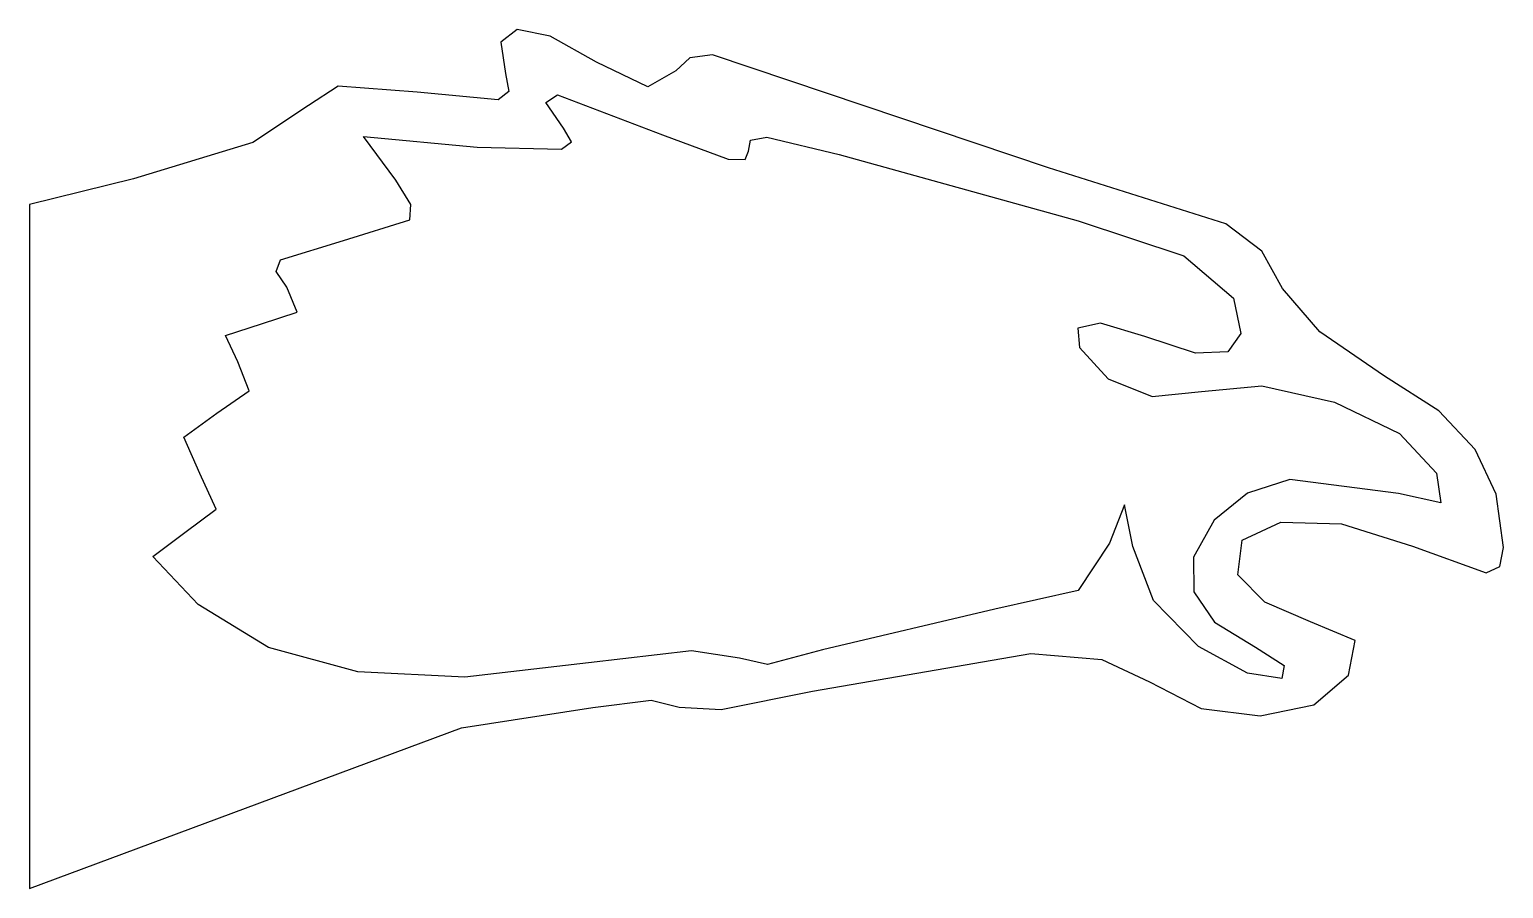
# Model space of a CAD drawing. Extents: x 0 to 10.1, y 0 to 5.9.
import ezdxf

# ---------------------------------------------------------------- set-up
doc = ezdxf.new("R2010")
doc.units = 0
doc.layers.get('0').update_dxf_attribs({"linetype": 'CONTINUOUS'})
doc.layers.add('LAYER_1', color=7, linetype='CONTINUOUS')

msp = doc.modelspace()

# ---------------------------------------------------------------- linework, layer by layer
at = {"color": 4, "linetype": 'BYBLOCK'}
msp.add_line((-0.015, 4.69), (-0.015, 0.001), dxfattribs=at)
at = {"layer": 'LAYER_1', "color": 4}
for p, q in [((3.329, 5.89), (3.218, 5.802)), ((3.557, 5.845), (3.329, 5.89)), ((3.218, 5.802), (3.25, 5.587)), ((3.875, 5.666), (3.557, 5.845)), ((4.225, 5.497), (3.875, 5.666)), ((4.514, 5.696), (4.419, 5.607)), ((4.669, 5.715), (4.514, 5.696)), ((5.199, 5.537), (4.669, 5.715)), ((3.25, 5.587), (3.273, 5.465)), ((4.419, 5.607), (4.225, 5.497)), ((2.102, 5.501), (1.899, 5.369)), ((2.643, 5.461), (2.102, 5.501)), ((3.199, 5.407), (2.643, 5.461)), ((3.273, 5.465), (3.199, 5.407)), ((6.974, 4.941), (5.199, 5.537)), ((1.899, 5.369), (1.518, 5.114)), ((3.527, 5.39), (3.606, 5.441)), ((3.648, 5.213), (3.527, 5.39)), ((3.606, 5.441), (4.327, 5.167)), ((3.702, 5.119), (3.648, 5.213)), ((4.327, 5.167), (4.776, 5)), ((1.518, 5.114), (0.698, 4.865)), ((2.498, 4.856), (2.277, 5.155)), ((2.277, 5.155), (3.055, 5.084)), ((3.055, 5.084), (3.634, 5.069)), ((3.634, 5.069), (3.702, 5.119)), ((4.894, 4.999), (4.916, 5.056)), ((4.916, 5.056), (4.93, 5.131)), ((4.93, 5.131), (5.042, 5.151)), ((5.042, 5.151), (5.537, 5.032)), ((4.776, 5), (4.894, 4.999)), ((5.537, 5.032), (7.178, 4.579)), ((0.698, 4.865), (-0.015, 4.69)), ((2.601, 4.691), (2.498, 4.856)), ((8.189, 4.557), (6.974, 4.941)), ((2.593, 4.586), (2.601, 4.691)), ((2.139, 4.443), (2.593, 4.586)), ((7.178, 4.579), (7.903, 4.338)), ((8.436, 4.369), (8.189, 4.557)), ((1.707, 4.311), (2.139, 4.443)), ((8.579, 4.114), (8.436, 4.369)), ((1.678, 4.231), (1.707, 4.311)), ((7.903, 4.338), (8.243, 4.048)), ((1.75, 4.123), (1.678, 4.231)), ((1.821, 3.952), (1.75, 4.123)), ((8.243, 4.048), (8.292, 3.806)), ((8.834, 3.818), (8.579, 4.114)), ((1.577, 3.873), (1.821, 3.952)), ((1.33, 3.791), (1.577, 3.873)), ((7.331, 3.876), (7.176, 3.843)), ((7.176, 3.843), (7.187, 3.709)), ((7.634, 3.785), (7.331, 3.876)), ((1.413, 3.611), (1.33, 3.791)), ((7.982, 3.672), (7.634, 3.785)), ((8.292, 3.806), (8.203, 3.68)), ((9.278, 3.513), (8.834, 3.818)), ((7.187, 3.709), (7.384, 3.494)), ((8.203, 3.68), (7.982, 3.672)), ((1.491, 3.413), (1.413, 3.611)), ((7.384, 3.494), (7.685, 3.374)), ((8.023, 3.409), (8.437, 3.448)), ((8.437, 3.448), (8.936, 3.336)), ((9.65, 3.275), (9.278, 3.513)), ((1.271, 3.259), (1.491, 3.413)), ((7.685, 3.374), (8.023, 3.409)), ((8.936, 3.336), (9.381, 3.121)), ((1.044, 3.094), (1.271, 3.259)), ((9.901, 3.011), (9.65, 3.275)), ((1.154, 2.847), (1.044, 3.094)), ((9.381, 3.121), (9.635, 2.849)), ((10.045, 2.705), (9.901, 3.011)), ((1.266, 2.602), (1.154, 2.847)), ((9.635, 2.849), (9.665, 2.646)), ((8.628, 2.806), (8.339, 2.712)), ((9.373, 2.708), (8.628, 2.806)), ((7.496, 2.631), (7.391, 2.368)), ((7.552, 2.345), (7.496, 2.631)), ((8.339, 2.712), (8.111, 2.525)), ((9.665, 2.646), (9.373, 2.708)), ((10.094, 2.339), (10.045, 2.705)), ((1.051, 2.441), (1.266, 2.602)), ((0.83, 2.276), (1.051, 2.441)), ((8.111, 2.525), (7.968, 2.272)), ((8.302, 2.39), (8.567, 2.512)), ((8.567, 2.512), (8.984, 2.502)), ((8.984, 2.502), (9.47, 2.348)), ((7.391, 2.368), (7.178, 2.043)), ((7.695, 1.975), (7.552, 2.345)), ((8.273, 2.151), (8.302, 2.39)), ((9.47, 2.348), (9.976, 2.166)), ((10.07, 2.208), (10.094, 2.339)), ((1.141, 1.948), (0.83, 2.276)), ((7.968, 2.272), (7.97, 2.036)), ((8.457, 1.963), (8.273, 2.151)), ((9.976, 2.166), (10.07, 2.208)), ((7.178, 2.043), (6.605, 1.915)), ((7.97, 2.036), (8.113, 1.827)), ((1.625, 1.653), (1.141, 1.948)), ((8.003, 1.659), (7.695, 1.975)), ((8.771, 1.829), (8.457, 1.963)), ((6.605, 1.915), (5.424, 1.637)), ((8.113, 1.827), (8.394, 1.655)), ((9.076, 1.701), (8.771, 1.829)), ((2.238, 1.487), (1.625, 1.653)), ((4.526, 1.631), (3.818, 1.548)), ((4.854, 1.58), (4.526, 1.631)), ((5.424, 1.637), (5.046, 1.537)), ((8.339, 1.478), (8.003, 1.659)), ((8.003, 1.659), (8.003, 1.659)), ((8.394, 1.655), (8.59, 1.531)), ((9.031, 1.463), (9.076, 1.701)), ((3.818, 1.548), (2.972, 1.451)), ((5.046, 1.537), (4.854, 1.58)), ((5.355, 1.354), (6.852, 1.612)), ((6.852, 1.612), (7.34, 1.572)), ((7.34, 1.572), (7.667, 1.419)), ((8.59, 1.531), (8.575, 1.441)), ((2.972, 1.451), (2.238, 1.487)), ((7.667, 1.419), (8.021, 1.236)), ((8.575, 1.441), (8.339, 1.478)), ((8.793, 1.261), (9.031, 1.463)), ((4.729, 1.229), (5.355, 1.354)), ((2.948, 1.102), (3.849, 1.242)), ((3.849, 1.242), (4.248, 1.292)), ((4.248, 1.292), (4.441, 1.245)), ((4.441, 1.245), (4.729, 1.229)), ((8.021, 1.236), (8.426, 1.184)), ((8.426, 1.184), (8.793, 1.261)), ((-0.015, 0.001), (2.948, 1.102))]:
    msp.add_line(p, q, dxfattribs=at)

doc.saveas('drawing.dxf')
